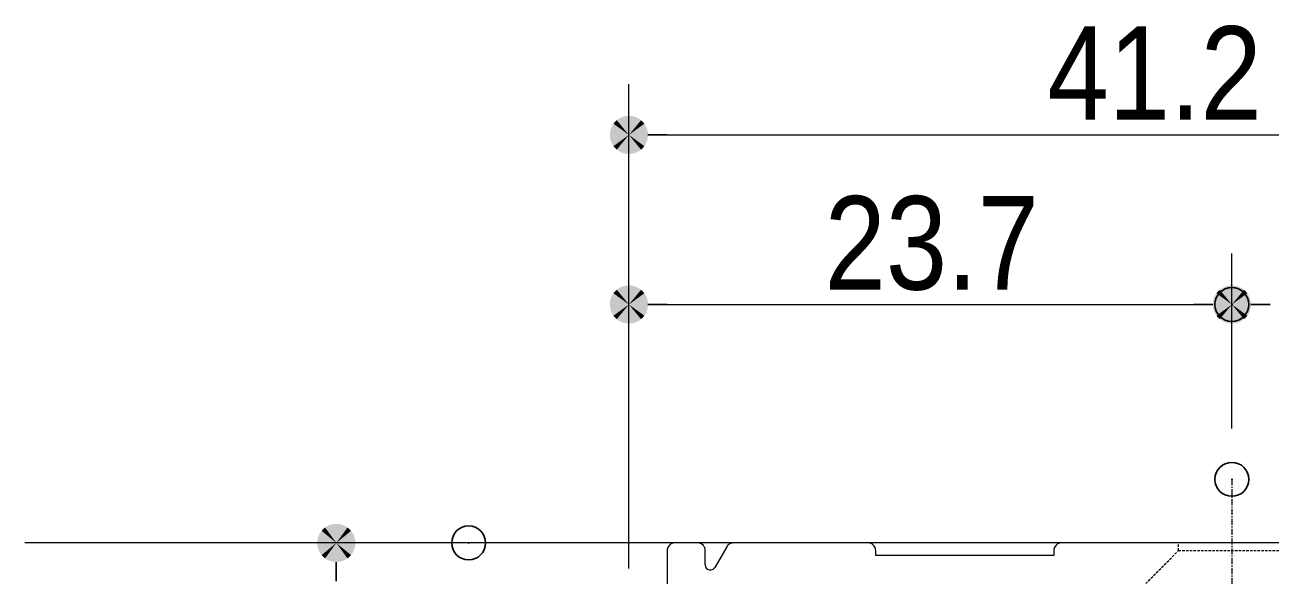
# Model space of a CAD drawing. Units: millimetres, scale not verified. Extents: x -4547 to 4547, y -2284 to 2284.
# Drawn here: x 128.5 to 495.5, y 706.5 to 868.7 of the extents above; entities that cross this region are included whole.
import ezdxf
from ezdxf.enums import TextEntityAlignment as Align

# ---------------------------------------------------------------- set-up
doc = ezdxf.new("R2010")
doc.units = ezdxf.units.MM
doc.header["$LTSCALE"] = 20
doc.header["$PDMODE"] = 32
doc.header["$PDSIZE"] = 10
doc.linetypes.add('USER2', pattern=[2.91, 1.76, -0.4, 0.35, -0.4])
doc.linetypes.add('USER3', pattern=[1.11, 0.71, -0.4])
for name, color, linetype, lineweight in [('0-1_3一般', 7, 'Continuous', 15), ('0-2_2寸法-2', 7, 'Continuous', 15), ('0-3_0', 7, 'Continuous', 25), ('0-5_2寸法-1', 7, 'Continuous', 15)]:
    doc.layers.add(name, color=color, linetype=linetype, lineweight=lineweight)
doc.layers.add('0-4_Defpoints', color=7, linetype='Continuous')
doc.styles.add('ＭＳ Ｐゴシック', font='')
doc.styles.get('ＭＳ Ｐゴシック').set_extended_font_data('MS PGothic')

# ---------------------------------------------------------------- blocks, each defined once
blk = doc.blocks.new('グループ-54')
at = {"layer": '0-1_3一般', "linetype": 'USER2'}
blk.add_line((36497.6, 14694), (36497.6, 8244.4), dxfattribs=at)
at = {"layer": '0-1_3一般'}
for p, q in [((33347.6, 14319), (33212.6, 14319)), ((34352.6, 14319), (33558, 14319)), ((37502.6, 14319), (35492.6, 14319)), ((33167.6, 14274), (33167.6, 13839)), ((33392.6, 14189.4), (33392.6, 14274)), ((33519, 14296.5), (33448.5, 14174.4)), ((34397.6, 14244), (34397.6, 14274)), ((35447.6, 14244), (34397.6, 14244)), ((35447.6, 14274), (35447.6, 14244))]:
    blk.add_line(p, q, dxfattribs=at)
at = {"layer": '0-1_3一般', "linetype": 'USER3'}
for p, q in [((36182.6, 14274), (36182.6, 14319)), ((35957.6, 14049), (36182.6, 14274))]:
    blk.add_line(p, q, dxfattribs=at)
blk.add_lwpolyline([(36182.6, 14274), (36812.6, 14274), (36812.6, 14319)], dxfattribs=at)
at = {"layer": '0-1_3一般'}
for centre, radius, start, end in [((33212.6, 14274), 45, 90, 135), ((33347.6, 14274), 45, 45, 90), ((33558, 14274), 45, 90, 120), ((34352.6, 14274), 45, 45, 90), ((35492.6, 14274), 45, 90, 135), ((33212.6, 14274), 45, 135, 180), ((33347.6, 14274), 45, 0, 45), ((33558, 14274), 45, 120, 150), ((34352.6, 14274), 45, 0, 45), ((35492.6, 14274), 45, 135, 180), ((33422.6, 14189.4), 30, 180, 255), ((33422.6, 14189.4), 30, 255, 330)]:
    blk.add_arc(centre, radius, start, end, dxfattribs=at)
blk = doc.blocks.new('グループ-62')
at = {"layer": '0-1_3一般'}
blk.add_lwpolyline([(54422.6, 14319), (39872.6, 14319), (29381.5, 14319)], dxfattribs=at)
blk = doc.blocks.new('グループ-64')
at = {"layer": '0-1_3一般'}
for name in ['グループ-54', 'グループ-62']:
    blk.add_blockref(name, (0, 0), dxfattribs=at)
blk = doc.blocks.new('_Dot')
at = {"layer": '0-3_0'}
blk.add_line((-10, 0), (-20, 0), dxfattribs=at)
for points in [[(0, 0), (-8.09, 5.88), (-7.29, 6.85)], [(0, 0), (-7.29, 6.85), (-6.37, 7.71)], [(0, 0), (-6.37, 7.71), (-5.36, 8.44)], [(0, 0), (-5.36, 8.44), (-4.26, 9.05)], [(0, 0), (-4.26, 9.05), (-3.09, 9.51)], [(0, 0), (-3.09, 9.51), (-1.87, 9.82)], [(0, 0), (-1.87, 9.82), (-0.63, 9.98)], [(0, 0), (-0.63, 9.98), (0.63, 9.98)], [(0, 0), (0.63, 9.98), (1.87, 9.82)], [(0, 0), (1.87, 9.82), (3.09, 9.51)], [(0, 0), (3.09, 9.51), (4.26, 9.05)], [(0, 0), (4.26, 9.05), (5.36, 8.44)], [(0, 0), (5.36, 8.44), (6.37, 7.71)], [(0, 0), (6.37, 7.71), (7.29, 6.85)], [(0, 0), (7.29, 6.85), (8.09, 5.88)], [(0, 0), (-10, 0), (-9.92, 1.25)], [(0, 0), (-9.92, -1.25), (-10, 0)], [(0, 0), (-9.92, 1.25), (-9.69, 2.49)], [(0, 0), (-9.69, -2.49), (-9.92, -1.25)], [(0, 0), (-9.69, 2.49), (-9.3, 3.68)], [(0, 0), (-9.3, -3.68), (-9.69, -2.49)], [(0, 0), (-9.3, 3.68), (-8.76, 4.82)], [(0, 0), (-8.76, -4.82), (-9.3, -3.68)], [(0, 0), (-8.76, 4.82), (-8.09, 5.88)], [(0, 0), (-8.09, -5.88), (-8.76, -4.82)], [(0, 0), (-7.29, -6.85), (-8.09, -5.88)], [(0, 0), (-6.37, -7.71), (-7.29, -6.85)], [(0, 0), (-5.36, -8.44), (-6.37, -7.71)], [(0, 0), (-4.26, -9.05), (-5.36, -8.44)], [(0, 0), (-3.09, -9.51), (-4.26, -9.05)], [(0, 0), (-1.87, -9.82), (-3.09, -9.51)], [(0, 0), (-0.63, -9.98), (-1.87, -9.82)], [(0, 0), (0.63, -9.98), (-0.63, -9.98)], [(0, 0), (8.09, 5.88), (8.76, 4.82)], [(0, 0), (8.76, 4.82), (9.3, 3.68)], [(0, 0), (9.3, 3.68), (9.69, 2.49)], [(0, 0), (9.69, 2.49), (9.92, 1.25)], [(0, 0), (9.92, 1.25), (10, 0)], [(0, 0), (1.87, -9.82), (0.63, -9.98)], [(0, 0), (3.09, -9.51), (1.87, -9.82)], [(0, 0), (4.26, -9.05), (3.09, -9.51)], [(0, 0), (5.36, -8.44), (4.26, -9.05)], [(0, 0), (6.37, -7.71), (5.36, -8.44)], [(0, 0), (7.29, -6.85), (6.37, -7.71)], [(0, 0), (8.09, -5.88), (7.29, -6.85)], [(0, 0), (8.76, -4.82), (8.09, -5.88)], [(0, 0), (9.3, -3.68), (8.76, -4.82)], [(0, 0), (9.69, -2.49), (9.3, -3.68)], [(0, 0), (9.92, -1.25), (9.69, -2.49)], [(0, 0), (10, 0), (9.92, -1.25)]]:
    blk.add_solid(points, dxfattribs=at)

msp = doc.modelspace()

# ---------------------------------------------------------------- linework, layer by layer
at = {"layer": '0-2_2寸法-2'}
msp.add_line((484.25, 749.7), (484.25, 801.26), dxfattribs=at)
at = {"layer": '0-4_Defpoints'}
for p in [(484.25, 786.26), (484.25, 734.7), (259.26, 715.95)]:
    msp.add_point(p, dxfattribs=at)
at = {"layer": '0-5_2寸法-1'}
for p, q in [((306.5, 708.43), (306.5, 851.26)), ((317.76, 836.26), (604.25, 836.26)), ((306.5, 708.43), (306.5, 801.26)), ((484.25, 749.7), (484.25, 801.26)), ((317.76, 786.26), (473, 786.26)), ((244.26, 715.95), (205.25, 715.95))]:
    msp.add_line(p, q, dxfattribs=at)

# ---------------------------------------------------------------- block references
at = {"layer": '0-1_3一般', "xscale": 0.05, "yscale": 0.05}
msp.add_blockref('グループ-64', (-1340.62, 0), dxfattribs=at)
at = {"layer": '0-2_2寸法-2', "xscale": 0.5627563, "yscale": 0.5627563, "rotation": 180}
msp.add_blockref('_Dot', (484.25, 786.26), dxfattribs=at)
at = {"layer": '0-5_2寸法-1', "xscale": 0.5627563, "yscale": 0.5627563}
for p, rotation in [((306.5, 836.26), 180), ((306.5, 786.26), 180), ((220.25, 715.95), 90)]:
    msp.add_blockref('_Dot', p, dxfattribs=dict(at, rotation=rotation))
msp.add_blockref('_Dot', (484.25, 786.26), dxfattribs=at)

# ---------------------------------------------------------------- texts
at = {"layer": '0-5_2寸法-1', "style": 'ＭＳ Ｐゴシック', "width": 0.9}
for s, p in [('41.2', (429.89, 832.45)), ('23.7', (364.19, 782.38))]:
    msp.add_text(s, height=27.57, dxfattribs=at).set_placement(p, align=Align.BOTTOM_LEFT)

doc.saveas('drawing.dxf')
